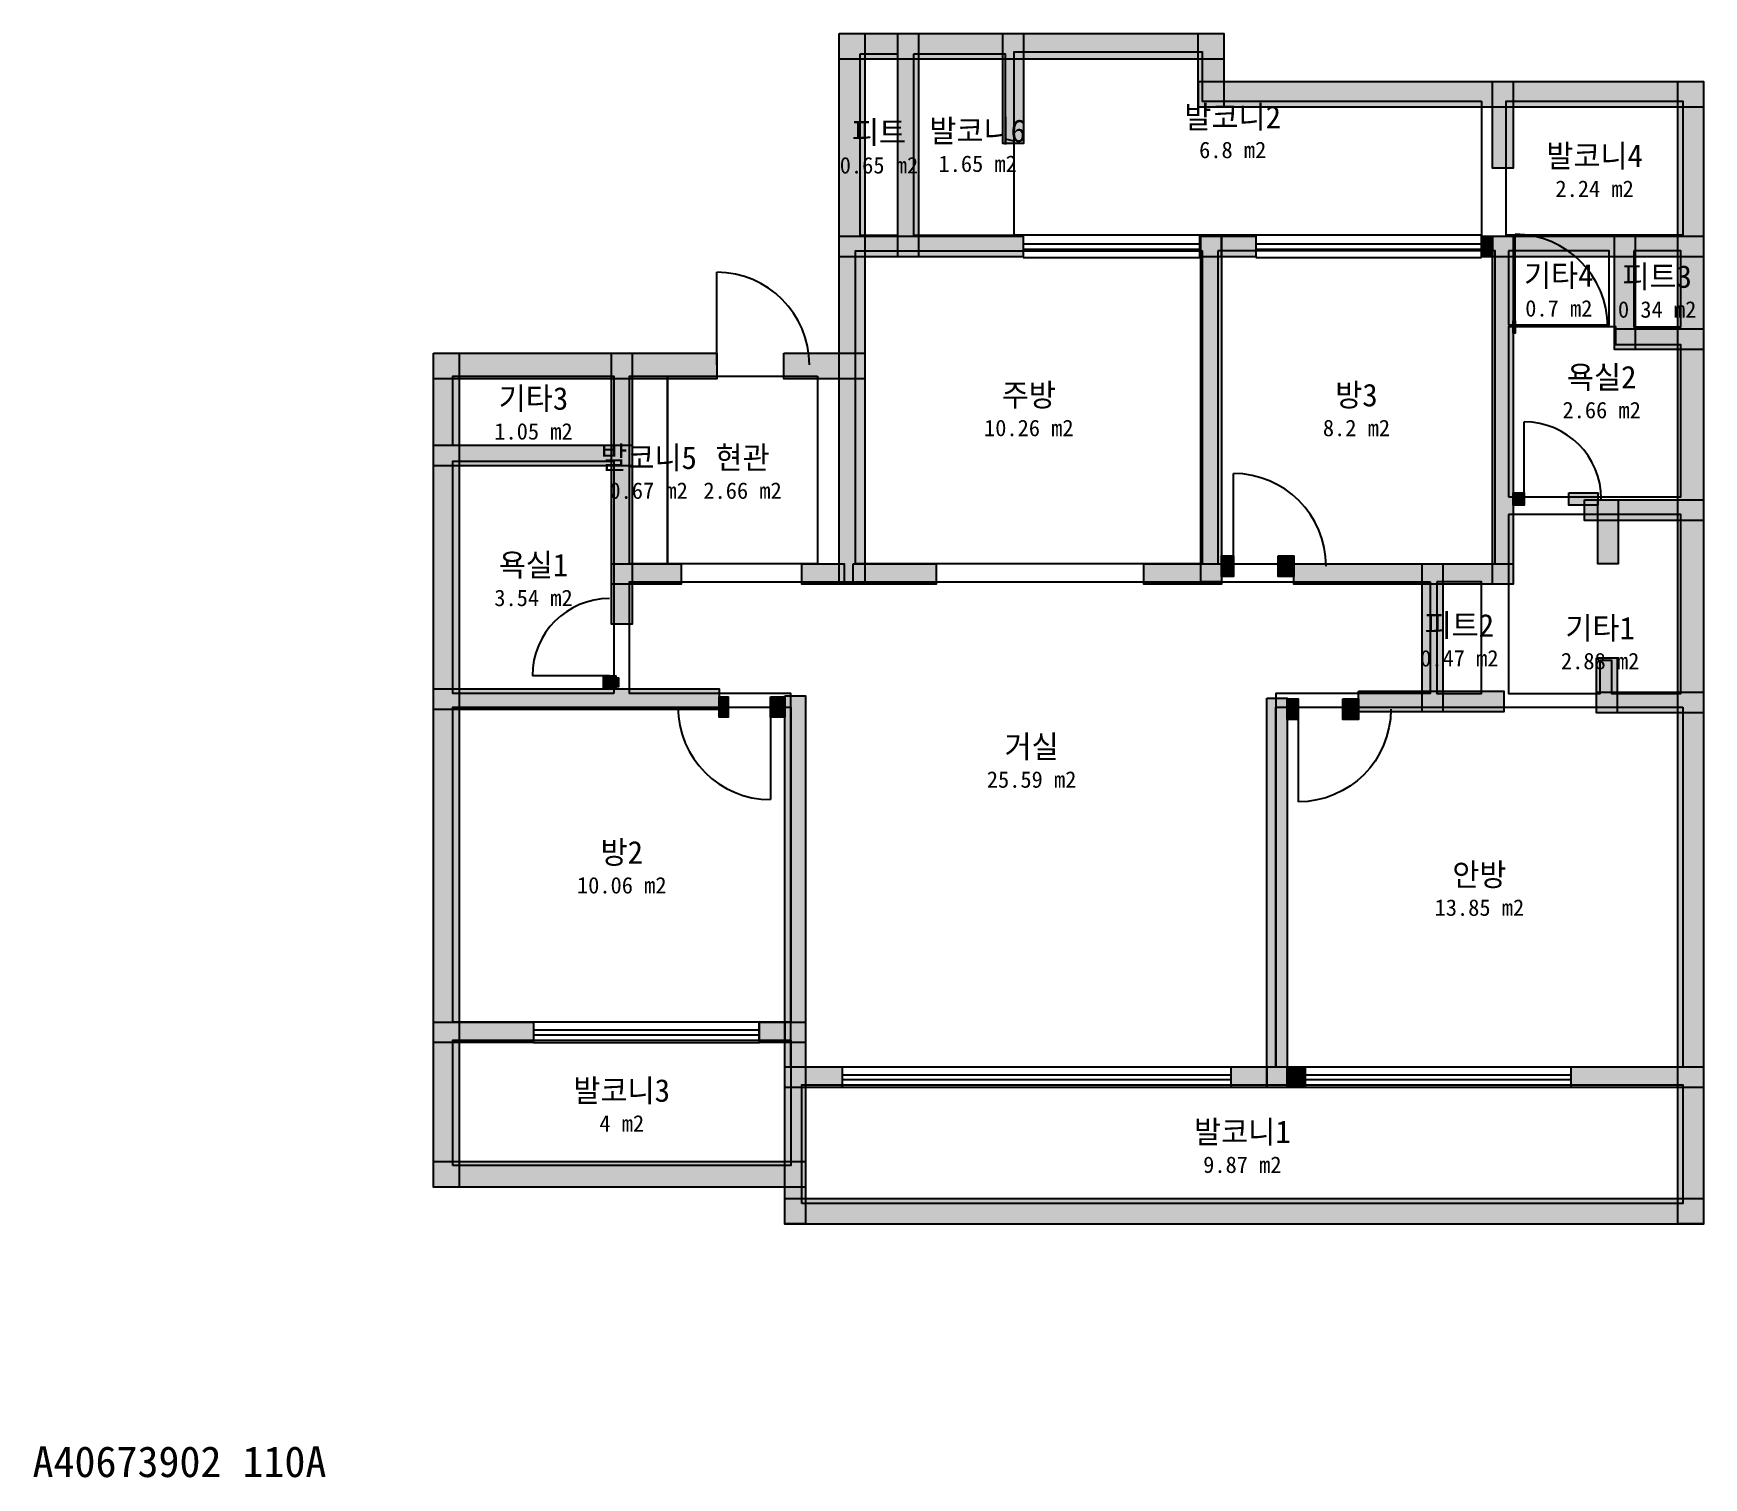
# Model space of a CAD drawing. Header units: millimetres. Extents: x 9 to 16245, y -905 to 13136.
import ezdxf
from ezdxf.enums import TextEntityAlignment as Align

# ---------------------------------------------------------------- set-up
doc = ezdxf.new("R2010")
doc.units = ezdxf.units.MM
for name, color, linetype in [('A-ANNO-TEXT', 7, 'Continuous'), ('A-AREA', 9, 'Continuous'), ('A-AREA-IDEN', 7, 'Continuous'), ('A-DOOR', 4, 'Continuous'), ('A-GLAZ', 5, 'Continuous'), ('A-WALL-EXTR', 7, 'Continuous'), ('A-WALL-PATT', 8, 'Continuous'), ('A-WALL-PRTN', 8, 'Continuous'), ('A-WALL-STRC', 7, 'Continuous')]:
    doc.layers.add(name, color=color, linetype=linetype)

# ---------------------------------------------------------------- blocks, each defined once
blk = doc.blocks.new('JJ-DOOR-SWING')
blk.add_line((0, 0), (0, 1000))
blk.add_arc((0, 0), 1000, 0, 90)
at = {"flags": 1}
for tag, p in [('WIDTH', (0, -150)), ('TYPE', (0, -250))]:
    blk.add_attdef(tag, p, '', height=80, dxfattribs=at)
blk = doc.blocks.new('JJ-WIN-DOUBLE')
for p, q in [((1000, 500), (0, 500)), ((0, 500), (0, -500)), ((1000, -500), (1000, 500)), ((0, 120), (1000, 120)), ((0, -120), (1000, -120)), ((0, -500), (1000, -500))]:
    blk.add_line(p, q)
at = {"flags": 1}
for tag, p in [('WIDTH', (0, -700)), ('TYPE', (0, -800))]:
    blk.add_attdef(tag, p, '', height=80, dxfattribs=at)

msp = doc.modelspace()

# ---------------------------------------------------------------- linework, layer by layer
at = {"layer": 'A-AREA'}
for points in [[(8043, 12935), (8043, 11174), (8413, 11174), (8413, 12935)], [(8565, 12935), (8565, 11174), (9543, 11174), (9543, 12087), (9457, 12109), (9457, 12935)], [(14087, 12478), (14087, 11174), (9543, 11174), (9543, 12957), (11370, 12957), (11370, 12478)], [(14326, 11174), (14326, 12478), (16043, 12478), (16043, 11174)], [(8000, 7978), (8000, 11022), (11370, 11022), (11370, 7978)], [(11522, 11022), (11522, 7978), (14217, 7978), (14217, 11022)], [(14348, 11022), (14348, 10304), (15326, 10304), (15326, 11022)], [(15565, 11022), (15565, 10283), (16022, 10283), (16022, 11022)], [(14348, 8630), (16022, 8630), (16022, 10109), (15391, 10109), (15391, 10283), (14348, 10283)], [(4087, 9130), (4087, 9804), (5652, 9804), (5652, 9130)], [(6174, 7978), (5804, 7978), (5804, 9804), (6174, 9804)], [(7630, 9804), (7630, 7978), (6174, 7978), (6174, 9804)], [(5652, 6717), (4087, 6717), (4087, 8978), (5652, 8978)], [(14348, 8457), (14348, 6717), (15239, 6717), (15239, 7043), (15348, 7043), (15348, 6717), (16022, 6717), (16022, 8457)], [(13587, 7804), (13587, 6717), (12087, 6717), (12087, 3087), (7370, 3087), (7370, 6717), (5804, 6717), (5804, 7804)], [(13652, 7804), (13652, 6717), (14087, 6717), (14087, 7804)], [(4087, 3522), (4087, 6587), (7370, 6587), (7370, 3522)], [(16043, 6587), (16043, 3087), (12087, 3087), (12087, 6587)], [(4087, 2130), (4087, 3348), (7370, 3348), (7370, 2130)], [(7478, 1761), (7478, 2913), (16043, 2913), (16043, 1761)]]:
    msp.add_lwpolyline(points, close=True, dxfattribs=at)
at = {"layer": 'A-WALL-EXTR'}
for points in [[(7842, 13135), (8092, 13135), (8092, 7780), (7842, 7780)], [(7843, 13136), (11580, 13136), (11580, 12886), (7843, 12886)], [(11332, 13135), (11582, 13135), (11582, 12420), (11332, 12420)], [(11333, 12668), (16243, 12668), (16243, 12418), (11333, 12418)], [(15995, 12667), (16245, 12667), (16245, 1561), (15995, 1561)], [(3897, 10026), (4147, 10026), (4147, 1920), (3897, 1920)], [(3898, 10027), (6652, 10027), (6652, 9777), (3898, 9777)], [(7304, 10027), (8091, 10027), (8091, 9777), (7304, 9777)], [(5674, 6870), (5696, 6870), (5696, 6783), (5674, 6783)], [(3898, 2168), (7513, 2168), (7513, 1918), (3898, 1918)], [(7313, 1810), (16243, 1810), (16243, 1560), (7313, 1560)]]:
    msp.add_lwpolyline(points, close=True, dxfattribs=at)
at = {"layer": 'A-WALL-PATT', "color": 8}
for points in [[(7842, 13135), (8092, 13135), (7842, 7780), (8092, 7780)], [(7843, 13136), (11580, 13136), (7843, 12886), (11580, 12886)], [(8411, 13135), (8611, 13135), (8411, 10965), (8611, 10965)], [(9433, 13135), (9633, 13135), (9433, 12065), (9633, 12065)], [(11332, 13135), (11582, 13135), (11332, 12420), (11582, 12420)], [(11333, 12668), (16243, 12668), (11333, 12418), (16243, 12418)], [(14193, 12667), (14393, 12667), (14193, 11826), (14393, 11826)], [(15995, 12667), (16245, 12667), (15995, 1561), (16245, 1561)], [(7843, 11165), (9630, 11165), (7843, 10965), (9630, 10965)], [(11357, 11165), (11891, 11165), (11357, 10965), (11891, 10965)], [(11357, 11165), (11557, 11165), (11357, 7804), (11557, 7804)], [(11557, 11165), (11891, 11165), (11557, 10965), (11891, 10965)], [(14087, 11165), (16243, 11165), (14087, 10965), (16243, 10965)], [(14087, 11165), (14193, 11165), (14087, 10965), (14193, 10965)], [(14193, 11165), (14393, 11165), (14193, 7780), (14393, 7780)], [(15378, 11165), (15578, 11165), (15378, 10063), (15578, 10063)], [(14393, 10343), (14413, 10343), (14393, 10223), (14413, 10223)], [(15378, 10263), (16243, 10263), (15378, 10063), (16243, 10063)], [(3897, 10026), (4147, 10026), (3897, 1920), (4147, 1920)], [(3898, 10027), (6652, 10027), (3898, 9777), (6652, 9777)], [(5628, 10026), (5828, 10026), (5628, 7391), (5828, 7391)], [(7304, 10027), (8091, 10027), (7304, 9777), (8091, 9777)], [(3898, 9133), (5828, 9133), (3898, 8933), (5828, 8933)], [(14393, 8669), (14500, 8669), (14393, 8549), (14500, 8549)], [(14935, 8669), (15215, 8669), (14935, 8549), (15215, 8549)], [(15087, 8600), (16243, 8600), (15087, 8400), (16243, 8400)], [(15215, 8600), (15415, 8600), (15215, 7978), (15415, 7978)], [(5628, 7980), (6304, 7980), (5628, 7780), (6304, 7780)], [(7478, 7980), (7891, 7980), (7478, 7780), (7891, 7780)], [(7978, 7980), (8783, 7980), (7978, 7780), (8783, 7780)], [(10804, 7980), (11557, 7980), (10804, 7780), (11557, 7780)], [(11557, 8057), (11674, 8057), (11557, 7857), (11674, 7857)], [(12109, 8057), (12261, 8057), (12109, 7857), (12261, 7857)], [(12261, 7980), (14393, 7980), (12261, 7780), (14393, 7780)], [(13509, 7980), (13709, 7980), (13509, 6541), (13709, 6541)], [(15204, 7065), (15404, 7065), (15204, 6530), (15404, 6530)], [(5549, 6891), (5669, 6891), (5549, 6763), (5669, 6763)], [(5674, 6870), (5674, 6783), (5696, 6783)], [(5696, 6783), (5696, 6870), (5674, 6870)], [(3898, 6763), (6674, 6763), (3898, 6563), (6674, 6563)], [(6674, 6687), (6761, 6687), (6674, 6487), (6761, 6487)], [(7174, 6687), (7313, 6687), (7174, 6487), (7313, 6487)], [(7313, 6696), (7513, 6696), (7313, 1561), (7513, 1561)], [(11998, 6674), (12198, 6674), (11998, 2889), (12198, 2889)], [(12198, 6665), (12304, 6665), (12198, 6465), (12304, 6465)], [(12739, 6665), (12891, 6665), (12739, 6465), (12891, 6465)], [(12891, 6741), (14304, 6741), (12891, 6541), (14304, 6541)], [(15204, 6730), (16243, 6730), (15204, 6530), (16243, 6530)], [(3898, 3524), (4870, 3524), (3898, 3324), (4870, 3324)], [(7065, 3524), (7513, 3524), (7065, 3324), (7513, 3324)], [(7065, 3524), (7313, 3524), (7065, 3324), (7313, 3324)], [(7313, 3089), (7870, 3089), (7313, 2889), (7870, 2889)], [(11652, 3089), (12370, 3089), (11652, 2889), (12370, 2889)], [(11652, 3089), (11998, 3089), (11652, 2889), (11998, 2889)], [(12198, 3089), (12370, 3089), (12198, 2889), (12370, 2889)], [(14957, 3089), (16243, 3089), (14957, 2889), (16243, 2889)], [(3898, 2168), (7513, 2168), (3898, 1918), (7513, 1918)], [(7313, 1810), (16243, 1810), (7313, 1560), (16243, 1560)]]:
    msp.add_solid(points, dxfattribs=at)
at = {"layer": 'A-WALL-PRTN'}
for points in [[(14393, 10343), (14413, 10343), (14413, 10223), (14393, 10223)], [(14393, 8669), (14500, 8669), (14500, 8549), (14393, 8549)], [(14935, 8669), (15215, 8669), (15215, 8549), (14935, 8549)], [(5549, 6891), (5669, 6891), (5669, 6763), (5549, 6763)]]:
    msp.add_lwpolyline(points, close=True, dxfattribs=at)
at = {"layer": 'A-WALL-STRC'}
for points in [[(8411, 13135), (8611, 13135), (8611, 10965), (8411, 10965)], [(9433, 13135), (9633, 13135), (9633, 12065), (9433, 12065)], [(14193, 12667), (14393, 12667), (14393, 11826), (14193, 11826)], [(7843, 11165), (9630, 11165), (9630, 10965), (7843, 10965)], [(11357, 11165), (11891, 11165), (11891, 10965), (11357, 10965)], [(11357, 11165), (11557, 11165), (11557, 7804), (11357, 7804)], [(11557, 11165), (11891, 11165), (11891, 10965), (11557, 10965)], [(14087, 11165), (16243, 11165), (16243, 10965), (14087, 10965)], [(14087, 11165), (14193, 11165), (14193, 10965), (14087, 10965)], [(14193, 11165), (14393, 11165), (14393, 7780), (14193, 7780)], [(15378, 11165), (15578, 11165), (15578, 10063), (15378, 10063)], [(15378, 10263), (16243, 10263), (16243, 10063), (15378, 10063)], [(5628, 10026), (5828, 10026), (5828, 7391), (5628, 7391)], [(3898, 9133), (5828, 9133), (5828, 8933), (3898, 8933)], [(15087, 8600), (16243, 8600), (16243, 8400), (15087, 8400)], [(15215, 8600), (15415, 8600), (15415, 7978), (15215, 7978)], [(5628, 7980), (6304, 7980), (6304, 7780), (5628, 7780)], [(7478, 7980), (7891, 7980), (7891, 7780), (7478, 7780)], [(7978, 7980), (8783, 7980), (8783, 7780), (7978, 7780)], [(10804, 7980), (11557, 7980), (11557, 7780), (10804, 7780)], [(11557, 8057), (11674, 8057), (11674, 7857), (11557, 7857)], [(12109, 8057), (12261, 8057), (12261, 7857), (12109, 7857)], [(12261, 7980), (14393, 7980), (14393, 7780), (12261, 7780)], [(13509, 7980), (13709, 7980), (13709, 6541), (13509, 6541)], [(15204, 7065), (15404, 7065), (15404, 6530), (15204, 6530)], [(3898, 6763), (6674, 6763), (6674, 6563), (3898, 6563)], [(6674, 6687), (6761, 6687), (6761, 6487), (6674, 6487)], [(7174, 6687), (7313, 6687), (7313, 6487), (7174, 6487)], [(7313, 6696), (7513, 6696), (7513, 1561), (7313, 1561)], [(11998, 6674), (12198, 6674), (12198, 2889), (11998, 2889)], [(12198, 6665), (12304, 6665), (12304, 6465), (12198, 6465)], [(12739, 6665), (12891, 6665), (12891, 6465), (12739, 6465)], [(12891, 6741), (14304, 6741), (14304, 6541), (12891, 6541)], [(15204, 6730), (16243, 6730), (16243, 6530), (15204, 6530)], [(3898, 3524), (4870, 3524), (4870, 3324), (3898, 3324)], [(7065, 3524), (7513, 3524), (7513, 3324), (7065, 3324)], [(7065, 3524), (7313, 3524), (7313, 3324), (7065, 3324)], [(7313, 3089), (7870, 3089), (7870, 2889), (7313, 2889)], [(11652, 3089), (12370, 3089), (12370, 2889), (11652, 2889)], [(11652, 3089), (11998, 3089), (11998, 2889), (11652, 2889)], [(12198, 3089), (12370, 3089), (12370, 2889), (12198, 2889)], [(14957, 3089), (16243, 3089), (16243, 2889), (14957, 2889)]]:
    msp.add_lwpolyline(points, close=True, dxfattribs=at)

# ---------------------------------------------------------------- block references
at = {"layer": 'A-DOOR'}
for p, xscale, yscale in [((14413, 10283), 0.9, 0.9), ((6652, 9913), 0.9, 0.9), ((14500, 8609), 0.75, 0.75), ((11674, 7957), 0.9, 0.9), ((12304, 6565), 0.9, -0.9)]:
    msp.add_blockref('JJ-DOOR-SWING', p, dxfattribs=dict(at, xscale=xscale, yscale=yscale))
for p, xscale, yscale, rotation in [((5609, 6891), 0.75, 0.75, 90), ((7174, 6587), 0.9, 0.9, 180)]:
    msp.add_blockref('JJ-DOOR-SWING', p, dxfattribs=dict(at, xscale=xscale, yscale=yscale, rotation=rotation))
at = {"layer": 'A-GLAZ'}
for p, xscale, yscale in [((9630, 11065), 1.717391304347826, 0.2173913043478261), ((11891, 11065), 2.195652173913042, 0.2173913043478261), ((4870, 3424), 2.195652173913044, 0.1956521739130435), ((7870, 2989), 3.782608695652173, 0.1956521739130435), ((12370, 2989), 2.586956521739132, 0.1956521739130435)]:
    msp.add_blockref('JJ-WIN-DOUBLE', p, dxfattribs=dict(at, xscale=xscale, yscale=yscale))

# ---------------------------------------------------------------- texts
at = {"layer": 'A-ANNO-TEXT'}
msp.add_text('A40673902 110A', height=300, dxfattribs=at).set_placement((0, -900))
at = {"layer": 'A-AREA-IDEN'}
for s, height, p in [('발코니2', 220, (11667, 12323)), ('피트', 220, (8228, 12174)), ('발코니6', 220, (9188, 12189)), ('6.8 m2', 160, (11667, 12003)), ('발코니4', 220, (15185, 11946)), ('0.65 m2', 160, (8228, 11854)), ('1.65 m2', 160, (9188, 11869)), ('2.24 m2', 160, (15185, 11626)), ('기타4', 220, (14837, 10783)), ('피트3', 220, (15793, 10772)), ('0.7 m2', 160, (14837, 10463)), ('0.34 m2', 160, (15793, 10452)), ('욕실2', 220, (15254, 9794)), ('주방', 220, (9685, 9620)), ('방3', 220, (12870, 9620)), ('기타3', 220, (4870, 9587)), ('2.66 m2', 160, (15254, 9474)), ('1.05 m2', 160, (4870, 9267)), ('10.26 m2', 160, (9685, 9300)), ('8.2 m2', 160, (12870, 9300)), ('발코니5', 220, (5989, 9011)), ('현관', 220, (6902, 9011)), ('0.67 m2', 160, (5989, 8691)), ('2.66 m2', 160, (6902, 8691)), ('욕실1', 220, (4870, 7968)), ('3.54 m2', 160, (4870, 7648)), ('피트2', 220, (13870, 7381)), ('기타1', 220, (15239, 7354)), ('0.47 m2', 160, (13870, 7061)), ('2.88 m2', 160, (15239, 7034)), ('거실', 220, (9712, 6202)), ('25.59 m2', 160, (9712, 5882)), ('방2', 220, (5728, 5174)), ('안방', 220, (14065, 4957)), ('10.06 m2', 160, (5728, 4854)), ('13.85 m2', 160, (14065, 4637)), ('발코니3', 220, (5728, 2859)), ('4 m2', 160, (5728, 2539)), ('발코니1', 220, (11761, 2457)), ('9.87 m2', 160, (11761, 2137))]:
    msp.add_text(s, height=height, dxfattribs=at).set_placement(p, align=Align.MIDDLE_CENTER)

doc.saveas('drawing.dxf')
